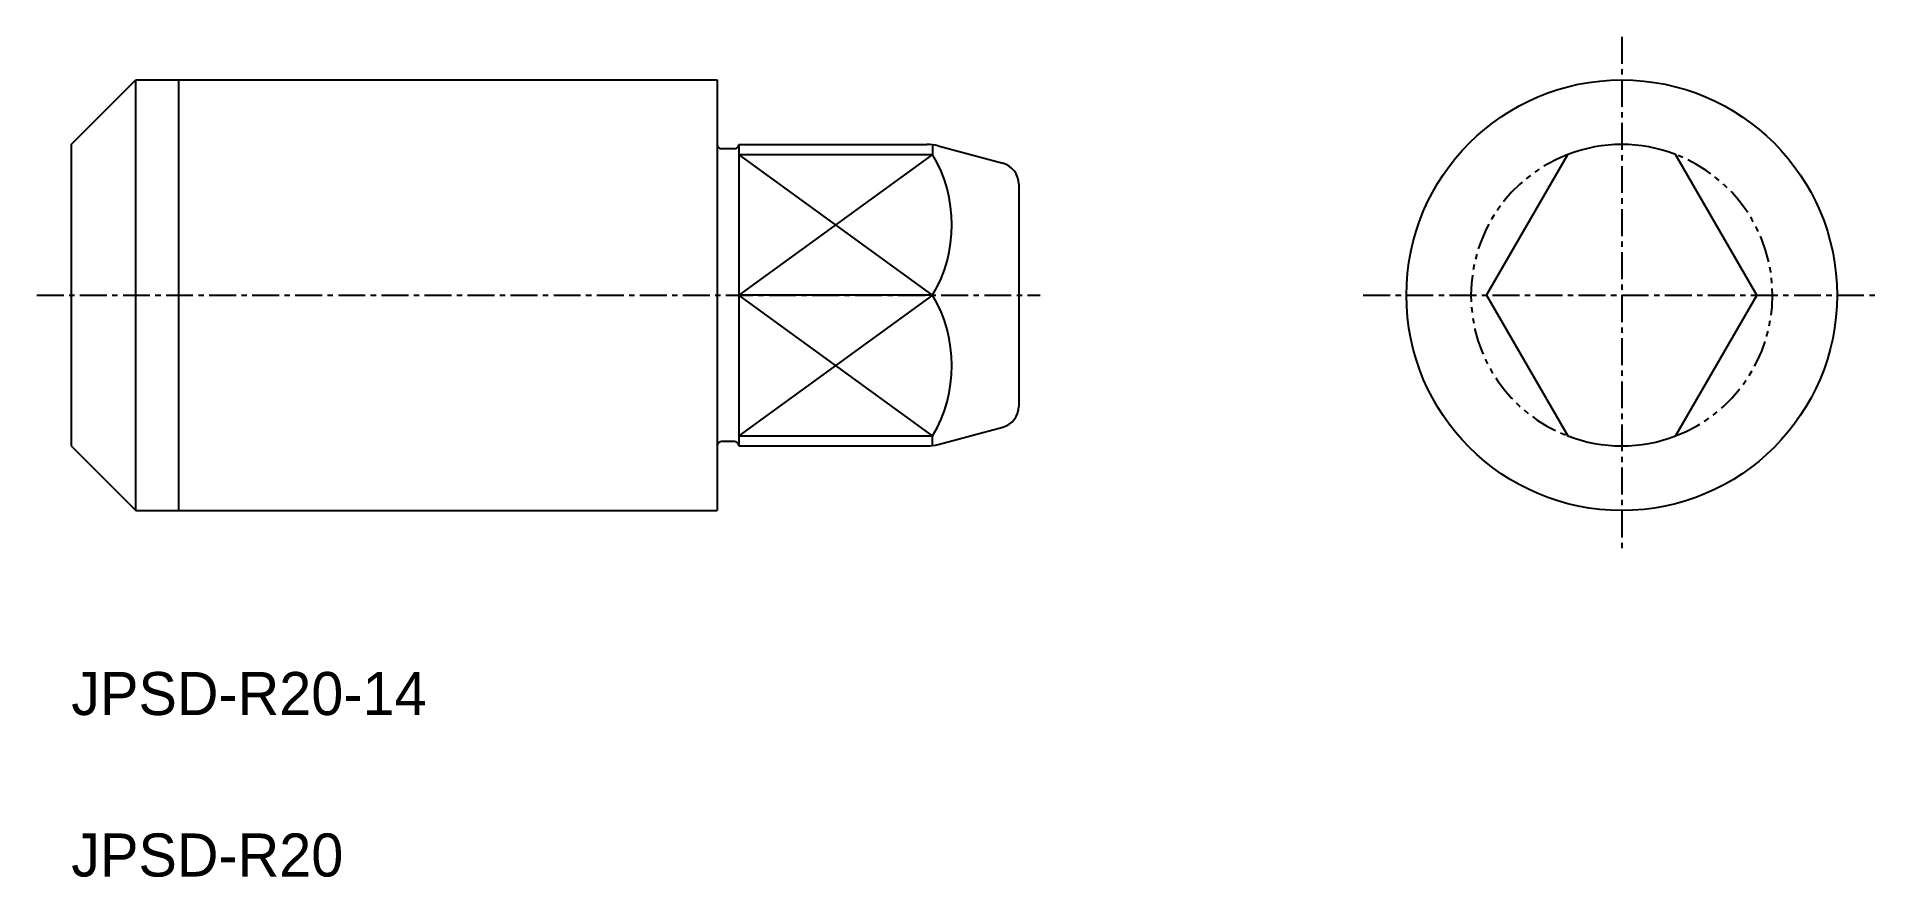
# Model space of a CAD drawing. Extents: x -1757.6 to -1672, y -694.9 to -655.8.
import ezdxf

# ---------------------------------------------------------------- set-up
doc = ezdxf.new("R2010")
doc.units = 0
doc.linetypes.add('CENTER', pattern=[2, 1.25, -0.25, 0.25, -0.25])
doc.linetypes.add('PHANTOM', pattern=[2.5, 1.25, -0.25, 0.25, -0.25, 0.25, -0.25])
doc.layers.get('0').update_dxf_attribs({"linetype": 'CONTINUOUS'})
doc.layers.add('CENTER', color=1, linetype='CENTER')

msp = doc.modelspace()

# ---------------------------------------------------------------- linework, layer by layer
at = {"color": 7, "linetype": 'CONTINUOUS'}
for p, q in [((-1756.031, -660.826), (-1753.031, -657.826)), ((-1753.031, -657.826), (-1726.031, -657.826)), ((-1753.031, -677.826), (-1753.031, -657.826)), ((-1726.031, -657.826), (-1726.031, -677.826)), ((-1756.031, -660.826), (-1756.031, -674.826)), ((-1726.031, -660.826), (-1726.031, -660.826)), ((-1725.231, -661.026), (-1725.831, -661.026)), ((-1725.031, -660.826), (-1725.031, -660.826)), ((-1725.031, -660.826), (-1725.031, -674.826)), ((-1725.031, -660.826), (-1716.295, -660.826)), ((-1725.031, -661.288), (-1716.031, -661.288)), ((-1716.031, -660.844), (-1716.031, -661.288)), ((-1715.777, -660.894), (-1712.773, -661.699)), ((-1690.306, -667.826), (-1686.531, -661.288)), ((-1677.756, -667.826), (-1681.531, -661.288)), ((-1712.031, -662.665), (-1712.031, -672.987)), ((-1716.031, -667.826), (-1725.031, -667.826)), ((-1690.306, -667.826), (-1686.531, -674.365)), ((-1677.756, -667.826), (-1681.531, -674.365)), ((-1725.031, -674.365), (-1716.031, -674.365)), ((-1716.031, -674.809), (-1716.031, -674.365)), ((-1715.777, -674.758), (-1712.773, -673.953)), ((-1756.031, -674.826), (-1753.031, -677.826)), ((-1726.031, -674.826), (-1726.031, -674.826)), ((-1725.231, -674.626), (-1725.831, -674.626)), ((-1725.031, -674.826), (-1725.031, -674.826)), ((-1725.031, -674.826), (-1716.295, -674.826)), ((-1753.031, -677.826), (-1726.031, -677.826))]:
    msp.add_line(p, q, dxfattribs=at)
at = {"color": 3, "linetype": 'CONTINUOUS'}
for p, q in [((-1751.031, -677.826), (-1751.031, -657.826)), ((-1716.031, -667.826), (-1725.031, -661.288)), ((-1716.031, -661.288), (-1725.031, -667.826)), ((-1716.031, -674.365), (-1725.031, -667.826)), ((-1716.031, -667.826), (-1725.031, -674.365))]:
    msp.add_line(p, q, dxfattribs=at)
at = {"color": 7, "linetype": 'CONTINUOUS'}
msp.add_circle((-1684.031, -667.826), 10, dxfattribs=at)
for centre, radius, start, end in [((-1725.831, -660.826), 0.2, 180, 270), ((-1725.231, -660.826), 0.2, 270, 0), ((-1716.295, -662.826), 2, 75, 90), ((-1721.579, -664.557), 6.44, 329.49121, 30.50879), ((-1684.031, -667.826), 7, 69.07517, 110.92483), ((-1713.031, -662.665), 1, 0, 75), ((-1721.579, -671.095), 6.44, 329.49121, 30.50879), ((-1713.031, -672.987), 1, 285, 0), ((-1684.031, -667.826), 7, 249.07517, 290.92483), ((-1725.831, -674.826), 0.2, 90, 180), ((-1725.231, -674.826), 0.2, 0, 90), ((-1716.295, -672.826), 2, 270, 285)]:
    msp.add_arc(centre, radius, start, end, dxfattribs=at)
at = {"color": 3, "linetype": 'PHANTOM'}
for start, end in [(110.92483, 249.07517), (290.92483, 69.07517)]:
    msp.add_arc((-1684.031, -667.826), 7, start, end, dxfattribs=at)
at = {"layer": 'CENTER', "color": 1, "linetype": 'CENTER'}
for p, q in [((-1684.031, -655.826), (-1684.031, -679.826)), ((-1757.628, -667.826), (-1711.031, -667.826)), ((-1696.031, -667.826), (-1672.031, -667.826))]:
    msp.add_line(p, q, dxfattribs=at)

# ---------------------------------------------------------------- texts
at = {"color": 7, "linetype": 'CONTINUOUS'}
for s, p in [('JPSD-R20-14', (-1756.031, -687.326)), ('JPSD-R20', (-1756.031, -694.826))]:
    msp.add_text(s, height=2, dxfattribs=at).set_placement(p)

doc.saveas('drawing.dxf')
